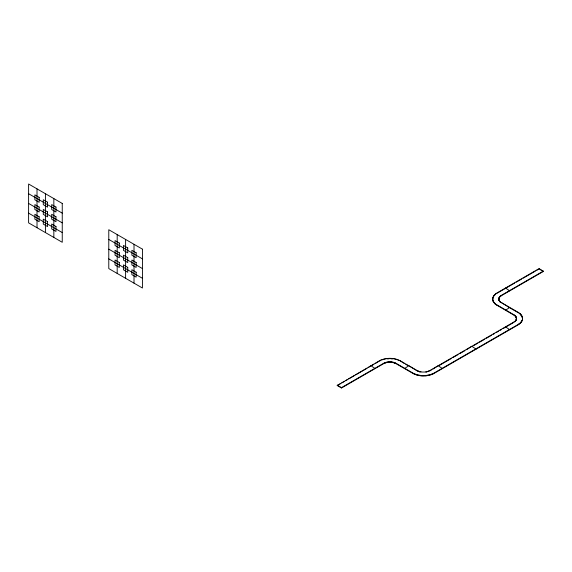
<?xml version="1.0" encoding="UTF-8"?>
<svg xmlns="http://www.w3.org/2000/svg" width="572" height="572" viewBox="0 0 572 572"><rect width="100%" height="100%" fill="white"/><g stroke="black" fill="none" stroke-linecap="round" stroke-linejoin="round"><path stroke-width="0.86" d="M492.792 297.969L492.699 299.063L493.679 295.874L496.217 293.4L539.124 268.59L543.4 271.421L501.379 295.681L499.628 297.104L498.798 298.741L499.628 296.732L501.379 295.316L543.4 271.057M498.741 299.17L498.798 298.377M515.894 320.227L515.894 320.599C517.353 318.518 515.987 315.723 513.856 314.75L495.631 304.097L493.371 301.537L492.714 299.413L493.371 301.909L495.631 304.468L513.856 315.115C517.138 316.337 517.124 320.828 513.842 322.036L429.808 370.556C425.961 372.608 421.028 372.608 417.174 370.563L400.35 360.853C393.936 357.479 385.75 357.479 379.329 360.846L337.223 385.521L341.498 387.995L383.519 363.735C387.366 361.683 392.292 361.683 396.146 363.728L412.97 373.437C419.39 376.812 427.57 376.812 433.991 373.444L518.203 324.825L521.049 322.508L522.243 320.463L522.529 318.661L522.529 319.033L522.172 316.509L520.906 314.478L518.196 312.319L500.965 302.359L499.399 300.901L498.755 299.227M492.792 298.341L493.286 296.561M337.223 385.156L341.498 387.623L383.519 363.363C387.366 361.311 392.292 361.311 396.146 363.356L412.97 373.073C419.39 376.44 427.57 376.44 433.991 373.08L518.203 324.453L520.456 322.772L522.243 320.091L522.243 320.463M496.217 293.4L493.679 296.246L493.679 295.874M515.25 321.371L514.843 321.729L514.843 321.357M513.842 322.408L514.392 321.7M337.223 385.521L340.283 383.755M341.813 382.875L344.108 381.553M345.638 380.666L347.168 379.787M348.698 378.9L354.047 375.811M355.577 374.925L367.052 368.304M368.582 367.424L370.878 365.73L375.146 368.561M371.643 365.651L373.952 364.321M375.489 363.435L381.195 359.938M497.018 293.264L504.704 288.831M514.65 283.083L505.476 288.388L505.476 288.016L509.752 290.855M516.18 282.203L521.535 279.115M523.065 278.228L535.299 271.164M536.829 270.284L538.359 269.398M429.808 370.928L431.331 370.048M432.847 369.169L438.173 365.73L442.449 368.561M438.938 365.658L451.179 358.587M452.709 357.707L458.058 354.619M459.588 353.732L464.943 350.643M466.473 349.757L471.828 346.296L476.097 349.135M473.359 345.788L477.942 343.136M479.472 342.256L484.827 339.16M486.357 338.281L491.713 335.185M493.243 334.305L494.766 333.419M496.296 332.539L498.591 331.217M500.121 330.33L501.651 329.451M503.181 328.564L513.084 322.851M389.368 358.723L386.887 358.887L386.887 358.515M393.093 358.551L393.093 358.923L390.619 358.73L390.619 358.358M418.811 371.314L419.462 371.893L420.134 371.7M417.61 371.164L418.196 371.442L418.196 371.071M539.839 269.369L543.4 271.421M510.517 308.258L518.196 312.691M404.189 363.435L399.692 360.489M405.727 364.321L408.029 365.651M417.174 370.935L408.801 365.73L404.526 368.561M108.78 239.446L142.428 258.873M28.6 193.722L62.248 213.149M108.78 249.156L142.428 268.583M28.6 203.439L62.248 222.865M108.78 258.873L142.428 278.299M28.6 213.149L62.248 232.575M522.393 317.224L522.393 317.589L519.591 313.256M499.149 300.493L500.493 302.388L500.493 302.016M498.755 299.599L498.741 298.798L498.956 300.45L498.956 300.078M492.699 298.691L492.714 299.785M539.124 268.59L539.124 268.954M522.172 316.509L522.172 316.881M521.943 320.792L521.943 321.164M521.85 315.815L521.85 316.187M521.542 321.478L521.542 321.85M521.428 315.136L521.428 315.508M521.049 322.136L521.049 322.508M520.906 314.478L520.906 314.85M520.456 322.772L520.456 323.144M520.291 313.849L520.291 314.221M519.776 323.38L519.776 323.752M519.011 323.952L519.011 324.324M518.818 312.698L518.818 313.07M516.473 318.125L516.423 319.348M516.402 317.696L516.402 318.068M516.309 319.405L516.309 319.769M516.273 317.274L516.273 317.646M516.08 316.859L516.08 317.231M516.13 319.82L516.13 320.191M515.83 316.452L515.83 316.824M515.601 320.62L515.601 320.992M515.515 316.066L515.515 316.438M515.15 315.694L515.15 316.059M514.736 315.336L514.736 315.708M514.257 314.993L514.257 315.365M509.752 329.708L505.476 326.869L505.476 327.241M505.476 310.281L509.752 307.443L509.752 307.815L500.965 302.359M500.836 295.652L500.836 296.024M500.378 295.996L500.378 296.368M500.071 301.658L500.071 302.03M499.978 296.353L499.978 296.725M499.628 296.732L499.628 297.104M499.706 301.287L499.706 301.658M499.399 300.901L499.399 301.265M499.327 297.125L499.327 297.497M499.091 297.533L499.091 297.905M498.913 297.948L498.913 298.319M498.82 299.656L498.82 300.028M496.41 304.654L496.41 305.019M495.631 304.097L495.631 304.468M495.452 293.972L495.452 294.344M494.93 303.503L494.93 303.875M494.766 294.58L494.766 294.945M494.315 302.874L494.315 303.246M494.179 295.209L494.179 295.581M493.8 302.216L493.8 302.588M493.371 301.537L493.371 301.909M492.985 297.261L492.985 297.626M493.05 300.843L493.05 301.208M492.828 300.128L492.828 300.5M433.118 373.537L433.118 373.909M432.132 373.981L432.132 374.353M431.081 374.374L431.081 374.746M429.98 374.717L429.98 375.089M429.214 370.87L428.628 371.507L428.628 371.135M428.836 375.003L428.836 375.375M427.649 375.232L427.649 375.604M427.348 371.571L426.669 372.115L426.669 371.743M426.433 375.404L426.433 375.775M425.961 371.879L425.961 372.25M425.203 375.518L425.203 375.89M423.952 375.568L423.952 375.94M422.708 375.561L422.708 375.933M421.464 375.497L421.464 375.868M420.835 371.85L420.835 372.215M420.234 375.368L420.234 375.74M419.462 371.521L419.462 371.893M419.026 375.182L419.026 375.554M417.846 374.939L417.846 375.303M416.709 374.639L416.709 375.003M415.622 374.281L415.622 374.653M414.593 373.873L414.593 374.245M413.627 373.43L413.627 373.795M398.734 360.045L398.734 360.417M397.697 359.638L397.697 360.01M396.611 359.28L396.611 359.652M395.717 363.12L395.717 363.492M395.474 358.98L395.474 359.352M395.123 362.848L395.123 363.22M394.508 362.605L394.508 362.977M394.301 358.737L394.301 359.109M393.865 362.398L393.865 362.762M393.186 362.219L393.186 362.584M392.492 362.069L392.492 362.441M391.863 358.422L391.863 358.794M391.77 361.962L391.77 362.333M391.041 361.883L391.041 362.255M390.297 361.847L390.297 362.212M389.561 361.84L389.561 362.212M388.817 361.869L388.817 362.24M388.123 358.401L388.123 358.773M388.081 361.94L388.081 362.312M387.358 362.04L387.358 362.412M386.658 362.176L386.658 362.548M385.971 362.348L385.971 362.719M385.671 358.687L385.671 359.059M385.321 362.548L385.321 362.92M384.699 362.784L384.699 363.156M384.491 358.916L384.491 359.287M384.112 363.048L384.112 363.42M383.34 359.202L383.34 359.573M382.239 359.545L382.239 359.917M380.201 360.381L380.201 360.753M341.498 387.623L341.498 387.995M134.012 244.301L134.012 283.154M125.604 239.446L125.604 278.299M117.189 234.584L117.189 273.445M53.839 198.577L53.839 237.437M45.424 193.722L45.424 232.582M37.016 188.867L37.016 227.72M142.428 249.156L108.78 229.73L108.78 268.583L142.428 288.016L142.428 249.156M62.248 203.439L28.6 184.005L28.6 222.865L62.248 242.292L62.248 203.439M119.326 243.064L115.051 240.597L115.051 245.531L119.326 247.998L119.326 243.064M127.742 247.926L123.466 245.452L123.466 250.393L127.742 252.86L127.742 247.926M136.15 252.781L131.882 250.314L131.882 255.248L136.15 257.715L136.15 252.781M39.146 197.347L34.878 194.88L34.878 199.814L39.146 202.281L39.146 197.347M47.562 202.202L43.286 199.735L43.286 204.669L47.562 207.135L47.562 202.202M55.977 207.057L51.702 204.59L51.702 209.531L55.977 211.998L55.977 207.057M119.326 252.781L115.051 250.314L115.051 255.248L119.326 257.715L119.326 252.781M127.742 257.636L123.466 255.169L123.466 260.103L127.742 262.569L127.742 257.636M136.15 262.491L131.882 260.024L131.882 264.965L136.15 267.431L136.15 262.491M39.146 207.057L34.878 204.59L34.878 209.531L39.146 211.998L39.146 207.057M47.562 211.919L43.286 209.452L43.286 214.386L47.562 216.852L47.562 211.919M55.977 216.774L51.702 214.307L51.702 219.24L55.977 221.707L55.977 216.774M119.326 262.498L115.051 260.024L115.051 264.965L119.326 267.431L119.326 262.498M127.742 267.353L123.466 264.886L123.466 269.82L127.742 272.286L127.742 267.353M136.15 272.208L131.882 269.741L131.882 274.674L136.15 277.141L136.15 272.208M39.146 216.774L34.878 214.307L34.878 219.24L39.146 221.707L39.146 216.774M47.562 221.629L43.286 219.162L43.286 224.095L47.562 226.569L47.562 221.629M55.977 226.491L51.702 224.024L51.702 228.957L55.977 231.424L55.977 226.491"/></g></svg>
